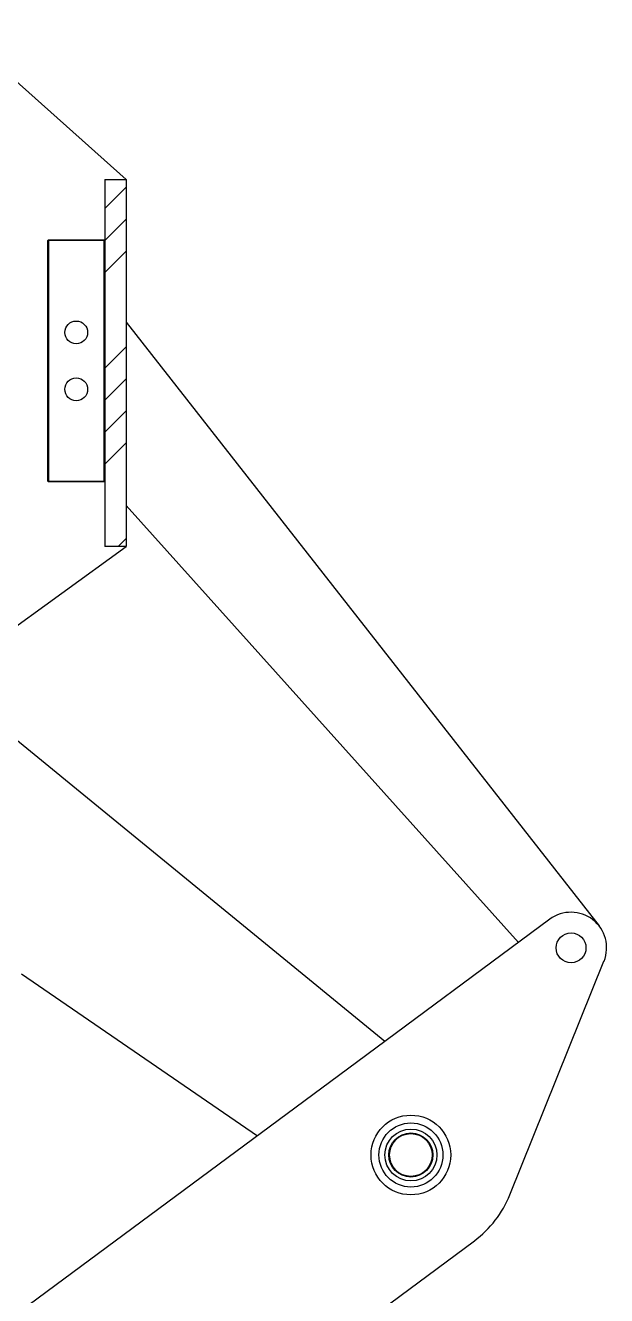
# Model space of a CAD drawing. Header units: millimetres. Extents: x -1 to 366, y 0 to 340.
# Drawn here: x 284.5 to 366.2, y 161.2 to 339.7 of the extents above; entities that cross this region are included whole.
import ezdxf

# ---------------------------------------------------------------- set-up
doc = ezdxf.new("R2010")
doc.units = ezdxf.units.MM

msp = doc.modelspace()

# ---------------------------------------------------------------- hatches: boundary and pattern name
at = {"linetype": 'Continuous', "lineweight": 18}
h = msp.add_hatch(dxfattribs=at)
h.set_pattern_fill('ANSI34', style=0)
h.set_pattern_definition([(45, (-418.59, -72.493), (-13.4704, 13.4704), []), (45, (-414.099, -72.493), (-13.4704, 13.4704), []), (45, (-409.609, -72.493), (-13.4704, 13.4704), []), (45, (-405.119, -72.493), (-13.4704, 13.4704), [])])
h.paths.add_polyline_path([(298.67, 318.08), (295.67, 318.08), (295.67, 266.5), (298.67, 266.5)], flags=0)

# ---------------------------------------------------------------- linework, layer by layer
at = {"color": 7, "linetype": 'Continuous', "lineweight": 25}
for p, q in [((298.67, 318.08), (274.42, 339.72)), ((295.67, 318.08), (295.67, 266.5)), ((295.67, 318.08), (298.67, 318.08)), ((298.67, 318.08), (298.67, 266.5)), ((287.67, 275.68), (287.67, 309.48)), ((287.77, 309.48), (287.67, 309.48)), ((287.77, 309.48), (287.77, 309.58)), ((287.77, 309.58), (295.57, 309.58)), ((287.77, 309.48), (287.77, 275.68)), ((295.57, 309.48), (287.77, 309.48)), ((295.57, 309.48), (295.57, 309.58)), ((295.57, 275.68), (295.57, 309.48)), ((295.57, 309.48), (295.67, 309.48)), ((298.67, 298.04), (365.15, 213.18)), ((287.67, 275.68), (287.77, 275.68)), ((287.77, 275.58), (287.77, 275.68)), ((287.77, 275.68), (295.57, 275.68)), ((295.57, 275.58), (287.77, 275.58)), ((295.57, 275.58), (295.57, 275.68)), ((295.67, 275.68), (295.57, 275.68)), ((353.83, 210.84), (298.67, 272.26)), ((243.64, 226.62), (298.67, 266.5)), ((298.67, 266.5), (295.67, 266.5)), ((335.03, 196.91), (272.85, 247.79)), ((358.24, 214.11), (329.8, 193.04)), ((352.63, 175.37), (365.85, 208.23)), ((283.99, 206.43), (317.13, 183.67)), ((329.8, 193.04), (218.81, 110.98)), ((236.64, 86.86), (347.63, 168.91))]:
    msp.add_line(p, q, dxfattribs=at)
for centre, radius in [((291.67, 296.58), 1.6), ((291.67, 288.58), 1.6), ((361.22, 210.09), 2.1), ((338.71, 180.98), 5.6), ((338.71, 180.98), 4.5), ((338.71, 180.98), 3.65), ((338.71, 180.98), 3.1), ((338.71, 180.98), 3)]:
    msp.add_circle(centre, radius, dxfattribs=at)
for centre, radius, start, end in [((287.77, 309.48), 0.1, 90, 180), ((295.57, 309.48), 0.1, 0, 90), ((287.77, 275.68), 0.1, 180, 270), ((295.57, 275.68), 0.1, 270, 0), ((361.22, 210.09), 5, 338.0691, 126.5335), ((338.71, 180.98), 15, 306.4759, 338.0691)]:
    msp.add_arc(centre, radius, start, end, dxfattribs=at)

doc.saveas('drawing.dxf')
